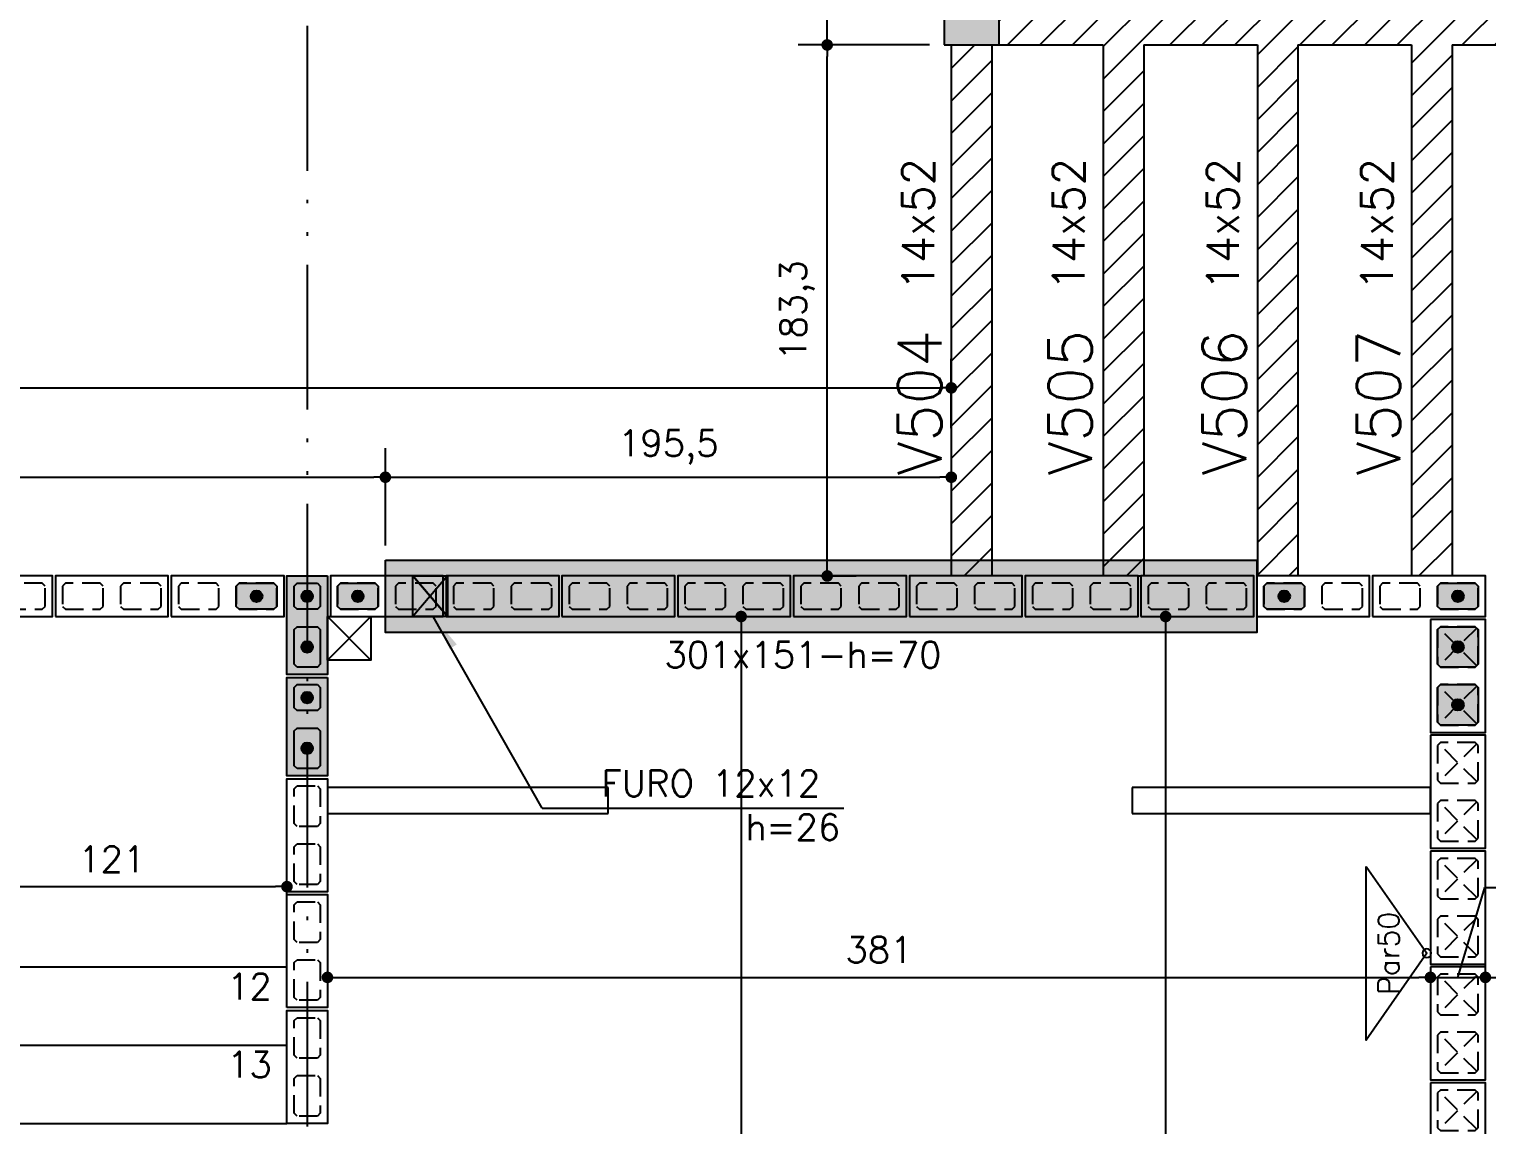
# Model space of a CAD drawing. Extents: x -14651 to 4579, y -10691 to -1290.
# Drawn here: x 2370 to 2874, y -9204 to -8826 of the extents above; entities that cross this region are included whole.
import ezdxf
from ezdxf.enums import TextEntityAlignment as Align

# ---------------------------------------------------------------- set-up
doc = ezdxf.new("R2010")
doc.units = 0
doc.header["$LTSCALE"] = 25
doc.linetypes.add('DASHED2', pattern=[0.375, 0.25, -0.125])
doc.linetypes.add('ESTILO_TQS_0004', pattern=[3.3, 2, -0.4, 0.05, -0.4, 0.05, -0.4])
for name, color, linetype in [('203', 1, 'DASHED2'), ('213', 252, 'Continuous'), ('241', 2, 'Continuous'), ('247', 50, 'Continuous'), ('248', 100, 'Continuous'), ('ABERTURAS', 53, 'Continuous'), ('ac-furo', 170, 'Continuous'), ('ALVENARIA NÃO ESTRUTURAL', 242, 'Continuous'), ('Arranque', 14, 'Continuous'), ('COTA', 1, 'Continuous'), ('EIXOS', 1, 'ESTILO_TQS_0004'), ('FERRO', 5, 'Continuous'), ('H2', 252, 'Continuous'), ('Linha_fina', 1, 'Continuous'), ('P-S', 5, 'Continuous'), ('Pena_1', 1, 'Continuous'), ('Pena_2', 2, 'Continuous'), ('T1', 2, 'Continuous'), ('TJANELA', 2, 'Continuous'), ('VIG-D', 2, 'Continuous'), ('VIG-N', 4, 'Continuous'), ('VIGA', 3, 'Continuous')]:
    doc.layers.add(name, color=color, linetype=linetype)
doc.styles.add('COTA', font='romans.shx')
doc.styles.get("Standard").update_dxf_attribs({"font": 'romans.shx'})
doc.styles.add('Texto1', font='romans.shx', dxfattribs={"height": 9})
doc.dimstyles.new('forma', dxfattribs={"dimscale": 5, "dimtxt": 1.8, "dimasz": 0.8, "dimexe": 2, "dimexo": 1, "dimgap": 1, "dimtad": 1, "dimdec": 1, "dimzin": 9, "dimtxsty": 'COTA', "dimblk1": 'DOT', "dimblk2": 'DOT', "dimsah": 1, "dimcen": 0, "dimdle": 1, "dimclrd": 256, "dimclre": 256, "dimclrt": 2, "dimadec": 0, "dimazin": 0, "dimtfac": 1, "dimtdec": 0, "dimtmove": 0, "dimatfit": 3, "dimfxl": 1, "dimtolj": 1, "dimtzin": 0, "dimarcsym": 0})

# ---------------------------------------------------------------- blocks, each defined once
blk = doc.blocks.new('P4015', base_point=(5842102.11612, -8124149.02973))
blk.add_lwpolyline([(5842082.61612, -8124156.02973), (5842121.61612, -8124156.02973), (5842121.61612, -8124142.02973), (5842082.61612, -8124142.02973), (5842082.61612, -8124156.02973)])
at = {"color": 1, "linetype": 'DASHED2'}
for points in [[(5842085.11612, -8124152.52973), (5842086.11612, -8124153.52973), (5842098.11612, -8124153.52973), (5842099.11612, -8124152.52973), (5842099.11612, -8124145.52973), (5842098.11612, -8124144.52973), (5842086.11612, -8124144.52973), (5842085.11612, -8124145.52973), (5842085.11612, -8124152.52973)], [(5842105.11612, -8124152.52973), (5842106.11612, -8124153.52973), (5842118.11612, -8124153.52973), (5842119.11612, -8124152.52973), (5842119.11612, -8124145.52973), (5842118.11612, -8124144.52973), (5842106.11612, -8124144.52973), (5842105.11612, -8124145.52973), (5842105.11612, -8124152.52973)]]:
    blk.add_lwpolyline(points, dxfattribs=at)
blk = doc.blocks.new('P3515')
at = {"layer": '248'}
h = blk.add_hatch(color=100, dxfattribs=at)
h.paths.add_polyline_path([(17, 7), (-17, 7), (-17, -7), (17, -7)])
h.paths.add_polyline_path([(-5.5, -3.5), (-6.5, -4.5), (-13.5, -4.5), (-14.5, -3.5), (-14.5, 3.5), (-13.5, 4.5), (-6.5, 4.5), (-5.5, 3.5)], flags=16)
h.paths.add_polyline_path([(0.5, 3.5), (1.5, 4.5), (13.5, 4.5), (14.5, 3.5), (14.5, -3.5), (13.5, -4.5), (1.5, -4.5), (0.5, -3.5)], flags=16)
blk.add_lwpolyline([(-17, -7), (17, -7), (17, 7), (-17, 7), (-17, -7)])
at = {"color": 1, "linetype": 'DASHED2'}
for points in [[(-14.5, -3.5), (-13.5, -4.5), (-6.5, -4.5), (-5.5, -3.5), (-5.5, 3.5), (-6.5, 4.5), (-13.5, 4.5), (-14.5, 3.5), (-14.5, -3.5)], [(0.5, -3.5), (1.5, -4.5), (13.5, -4.5), (14.5, -3.5), (14.5, 3.5), (13.5, 4.5), (1.5, 4.5), (0.5, 3.5), (0.5, -3.5)]]:
    blk.add_lwpolyline(points, dxfattribs=at)
blk = doc.blocks.new('P4020')
blk.add_lwpolyline([(-19.5, -9.5), (19.5, -9.5), (19.5, 9.5), (-19.5, 9.5), (-19.5, -9.5)])
at = {"color": 1, "linetype": 'DASHED2'}
for points in [[(-17, -6), (-16, -7), (-4, -7), (-3, -6), (-3, 6), (-4, 7), (-16, 7), (-17, 6), (-17, -6)], [(3, -6), (4, -7), (16, -7), (17, -6), (17, 6), (16, 7), (4, 7), (3, 6), (3, -6)]]:
    blk.add_lwpolyline(points, dxfattribs=at)
at = {"layer": '203', "color": 253}
for p, q in [((-16.5, 6.5), (-3.5, -6.5)), ((-3.5, 6.5), (-16.5, -6.5)), ((16.5, 6.5), (3.5, -6.5)), ((3.5, 6.5), (16.5, -6.5))]:
    blk.add_line(p, q, dxfattribs=at)
blk = doc.blocks.new('GR-1409')
at = {"layer": '213'}
h = blk.add_hatch(color=256, dxfattribs=at)
h.paths.add_polyline_path([(-6, 4.5), (-7, 3.5), (-7, -3.5), (-6, -4.5), (6, -4.5), (7, -3.5), (7, 3.5), (6, 4.5)])
h.paths.add_polyline_path([(-2, 0, 1), (2, 0, 1)], flags=16)
at = {"layer": 'Arranque'}
blk.add_hatch(color=256, dxfattribs=at).paths.add_polyline_path([(-2, 0, 1), (2, 0, 1)])
at = {"layer": '213'}
blk.add_lwpolyline([(-7, 3.5), (-6, 4.5), (6, 4.5), (7, 3.5), (7, -3.5), (6, -4.5), (-6, -4.5), (-7, -3.5), (-7, 3.5)], dxfattribs=at)
at = {"layer": 'FERRO', "linetype": 'Continuous'}
blk.add_circle((0, 0), 2, dxfattribs=at)
blk = doc.blocks.new('GR-0909')
at = {"layer": '213'}
h = blk.add_hatch(color=256, dxfattribs=at)
h.paths.add_polyline_path([(3.5, -4.5), (4.5, -3.5), (4.500001, 3.5), (3.500001, 4.5), (-3.499999, 4.5), (-4.499999, 3.5), (-4.5, -3.5), (-3.5, -4.5)])
h.paths.add_polyline_path([(-2, 0, -1), (2, 0, -1)], flags=16)
at = {"layer": 'Arranque'}
blk.add_hatch(color=256, dxfattribs=at).paths.add_polyline_path([(2, 0, 1), (-2, 0, 1)])
at = {"layer": '213'}
blk.add_lwpolyline([(3.500001, 4.5), (4.500001, 3.5), (4.5, -3.5), (3.5, -4.5), (-3.5, -4.5), (-4.5, -3.5), (-4.499999, 3.5), (-3.499999, 4.5), (3.500001, 4.5)], dxfattribs=at)
at = {"layer": 'FERRO', "linetype": 'Continuous'}
blk.add_circle((0, 0), 2, dxfattribs=at)
blk = doc.blocks.new('GR-1414')
at = {"layer": '213'}
h = blk.add_hatch(color=256, dxfattribs=at)
h.paths.add_polyline_path([(6, -7), (7, -6), (7, 6), (6, 7), (-6, 7), (-7, 6), (-7, -6), (-6, -7)])
h.paths.add_polyline_path([(2, 0, 1), (-2, 0, 1)], flags=16)
at = {"layer": 'Arranque'}
blk.add_hatch(color=256, dxfattribs=at).paths.add_polyline_path([(2, 0, 1), (-2, 0, 1)])
at = {"layer": '213'}
for p, q in [((-7, 6), (-6, 7)), ((-7, -6), (-7, 6)), ((-6, 7), (6, 7)), ((6, 7), (7, 6)), ((7, 6), (7, -6)), ((-6, -7), (-7, -6)), ((6, -7), (-6, -7)), ((7, -6), (6, -7))]:
    blk.add_line(p, q, dxfattribs=at)
at = {"layer": 'FERRO', "linetype": 'Continuous'}
blk.add_circle((0, 0), 2, dxfattribs=at)
blk = doc.blocks.new('_IDNPAR_2')
at = {"color": 3}
blk.add_lwpolyline([(1, -0.7), (0, 0), (-1, -0.7)], close=True, dxfattribs=at)
blk.add_circle((0, 0), 0.05, dxfattribs=at)
at = {"layer": '247', "color": 2, "style": 'COTA', "flags": 8}
blk.add_attdef('ID', text='', height=0.24, dxfattribs=at).set_placement((0, -0.438), align=Align.MIDDLE_CENTER)
blk = doc.blocks.new('_Dot')
at = {"color": 0, "linetype": 'ByBlock', "lineweight": -2}
blk.add_line((-0.5, 0), (-1, 0), dxfattribs=at)
at = {"color": 0, "linetype": 'ByBlock', "const_width": 0.5}
blk.add_lwpolyline([(-0.25, 0, 1), (0.25, 0, 1)], format="xyb", close=True, dxfattribs=at)
blk = doc.blocks.new('*D155')
at = {"layer": 'COTA', "lineweight": -2, "transparency": 16777216}
for p, q in [((2039.52, -9004.1), (2039.52, -8970.5)), ((2493.52, -9004.1), (2493.52, -8970.5)), ((2043.52, -8980.5), (2489.52, -8980.5))]:
    blk.add_line(p, q, dxfattribs=at)
at = {"layer": 'Defpoints', "color": 0, "transparency": 16777216}
for p in [(2493.52, -8980.5), (2039.52, -9009.1), (2493.52, -9009.1)]:
    blk.add_point(p, dxfattribs=at)
at = {"layer": 'COTA', "lineweight": -2, "transparency": 16777216, "xscale": 4, "yscale": 4, "zscale": 4, "rotation": 180}
blk.add_blockref('_Dot', (2039.52, -8980.5), dxfattribs=at)
at = {"layer": 'COTA', "lineweight": -2, "transparency": 16777216, "xscale": 4, "yscale": 4, "zscale": 4}
blk.add_blockref('_Dot', (2493.52, -8980.5), dxfattribs=at)
at = {"layer": 'COTA', "color": 2, "transparency": 16777216, "insert": (2266.52, -8971), "char_height": 9, "attachment_point": 5, "style": 'COTA'}
blk.add_mtext('\\A1;454 ', dxfattribs=at)
blk = doc.blocks.new('*D156')
at = {"layer": 'COTA', "lineweight": -2, "transparency": 16777216}
for p, q in [((2493.52, -9004.1), (2493.52, -8970.5)), ((2497.52, -8980.5), (2685.02, -8980.5)), ((2689.02, -8981.21), (2689.02, -8990.5))]:
    blk.add_line(p, q, dxfattribs=at)
at = {"layer": 'Defpoints', "color": 0, "transparency": 16777216}
for p in [(2689.02, -8976.21), (2689.02, -8980.5), (2493.52, -9009.1)]:
    blk.add_point(p, dxfattribs=at)
at = {"layer": 'COTA', "lineweight": -2, "transparency": 16777216, "xscale": 4, "yscale": 4, "zscale": 4, "rotation": 180}
blk.add_blockref('_Dot', (2493.52, -8980.5), dxfattribs=at)
at = {"layer": 'COTA', "lineweight": -2, "transparency": 16777216, "xscale": 4, "yscale": 4, "zscale": 4}
blk.add_blockref('_Dot', (2689.02, -8980.5), dxfattribs=at)
at = {"layer": 'COTA', "color": 2, "transparency": 16777216, "insert": (2591.27, -8970.14), "char_height": 9, "attachment_point": 5, "style": 'COTA'}
blk.add_mtext('\\A1;195,5 ', dxfattribs=at)
blk = doc.blocks.new('*D157')
at = {"layer": 'COTA', "lineweight": -2, "transparency": 16777216}
for p, q in [((2681.52, -8831.25), (2636.15, -8831.25)), ((2646.15, -9010.6), (2646.15, -8835.25)), ((2643.97, -9014.6), (2656.15, -9014.6))]:
    blk.add_line(p, q, dxfattribs=at)
at = {"layer": 'Defpoints', "color": 0, "transparency": 16777216}
for p in [(2646.15, -8831.25), (2686.52, -8831.25), (2638.97, -9014.6)]:
    blk.add_point(p, dxfattribs=at)
at = {"layer": 'COTA', "lineweight": -2, "transparency": 16777216, "xscale": 4, "yscale": 4, "zscale": 4}
for p, rotation in [((2646.15, -8831.25), 90), ((2646.15, -9014.6), 270)]:
    blk.add_blockref('_Dot', p, dxfattribs=dict(at, rotation=rotation))
at = {"layer": 'COTA', "color": 2, "transparency": 16777216, "insert": (2635.8, -8922.92), "char_height": 9, "attachment_point": 5, "rotation": 90, "style": 'COTA'}
blk.add_mtext('\\A1;183,3 ', dxfattribs=at)
blk = doc.blocks.new('*D158')
at = {"layer": 'COTA', "lineweight": -2, "transparency": 16777216}
for p, q in [((2624.15, -8815.15), (2624.15, -8792.3)), ((2646.15, -8821.75), (2624.15, -8815.15)), ((2681.52, -8812.25), (2636.15, -8812.25)), ((2646.15, -8827.25), (2646.15, -8816.25)), ((2681.52, -8831.25), (2636.15, -8831.25))]:
    blk.add_line(p, q, dxfattribs=at)
at = {"layer": 'Defpoints', "color": 0, "transparency": 16777216}
for p in [(2646.15, -8812.25), (2686.52, -8812.25), (2686.52, -8831.25)]:
    blk.add_point(p, dxfattribs=at)
at = {"layer": 'COTA', "lineweight": -2, "transparency": 16777216, "xscale": 4, "yscale": 4, "zscale": 4}
for p, rotation in [((2646.15, -8812.25), 90), ((2646.15, -8831.25), 270)]:
    blk.add_blockref('_Dot', p, dxfattribs=dict(at, rotation=rotation))
at = {"layer": 'COTA', "color": 2, "transparency": 16777216, "insert": (2614.65, -8803.72), "char_height": 9, "attachment_point": 5, "rotation": 90, "style": 'COTA'}
blk.add_mtext('\\A1;19 ', dxfattribs=at)
blk = doc.blocks.new('*D198')
at = {"layer": 'COTA', "lineweight": -2, "transparency": 16777216}
for p, q in [((2759.52, -9028.6), (2773.06, -9028.6)), ((2763.06, -9032.6), (2763.06, -9495.6)), ((2750.92, -9499.6), (2773.06, -9499.6))]:
    blk.add_line(p, q, dxfattribs=at)
at = {"layer": 'Defpoints', "color": 0, "transparency": 16777216}
for p in [(2754.52, -9028.6), (2745.92, -9499.6), (2763.06, -9499.6)]:
    blk.add_point(p, dxfattribs=at)
at = {"layer": 'COTA', "lineweight": -2, "transparency": 16777216, "xscale": 4, "yscale": 4, "zscale": 4}
for p, rotation in [((2763.06, -9028.6), 90), ((2763.06, -9499.6), 270)]:
    blk.add_blockref('_Dot', p, dxfattribs=dict(at, rotation=rotation))
at = {"layer": 'COTA', "color": 2, "transparency": 16777216, "insert": (2753.56, -9264.1), "char_height": 9, "attachment_point": 5, "rotation": 90, "style": 'COTA'}
blk.add_mtext('\\A1;471 ', dxfattribs=at)
blk = doc.blocks.new('*D203')
at = {"layer": 'COTA', "lineweight": -2, "transparency": 16777216}
for p, q in [((2619.02, -9028.6), (2626.42, -9028.6)), ((2616.42, -9032.6), (2616.42, -9445.6)), ((2613.52, -9449.6), (2626.42, -9449.6))]:
    blk.add_line(p, q, dxfattribs=at)
at = {"layer": 'Defpoints', "color": 0, "transparency": 16777216}
for p in [(2614.02, -9028.6), (2608.52, -9449.6), (2616.42, -9449.6)]:
    blk.add_point(p, dxfattribs=at)
at = {"layer": 'COTA', "lineweight": -2, "transparency": 16777216, "xscale": 4, "yscale": 4, "zscale": 4}
for p, rotation in [((2616.42, -9028.6), 90), ((2616.42, -9449.6), 270)]:
    blk.add_blockref('_Dot', p, dxfattribs=dict(at, rotation=rotation))
at = {"layer": 'COTA', "color": 2, "transparency": 16777216, "insert": (2606.92, -9239.1), "char_height": 9, "attachment_point": 5, "rotation": 90, "style": 'COTA'}
blk.add_mtext('\\A1;421 ', dxfattribs=at)
blk = doc.blocks.new('*D217')
at = {"layer": 'COTA', "lineweight": -2, "transparency": 16777216}
for p, q in [((2477.52, -9153.19), (2850.52, -9153.19)), ((2473.52, -9155.56), (2473.52, -9163.19)), ((2854.52, -9155.56), (2854.52, -9163.19))]:
    blk.add_line(p, q, dxfattribs=at)
at = {"layer": 'Defpoints', "color": 0, "transparency": 16777216}
for p in [(2473.52, -9150.56), (2854.52, -9150.56), (2854.52, -9153.19)]:
    blk.add_point(p, dxfattribs=at)
at = {"layer": 'COTA', "lineweight": -2, "transparency": 16777216, "xscale": 4, "yscale": 4, "zscale": 4, "rotation": 180}
blk.add_blockref('_Dot', (2473.52, -9153.19), dxfattribs=at)
at = {"layer": 'COTA', "lineweight": -2, "transparency": 16777216, "xscale": 4, "yscale": 4, "zscale": 4}
blk.add_blockref('_Dot', (2854.52, -9153.19), dxfattribs=at)
at = {"layer": 'COTA', "color": 2, "transparency": 16777216, "insert": (2664.02, -9143.69), "char_height": 9, "attachment_point": 5, "style": 'COTA'}
blk.add_mtext('\\A1;381 ', dxfattribs=at)
blk = doc.blocks.new('*D218')
at = {"layer": 'COTA', "lineweight": -2, "transparency": 16777216}
for p, q in [((2864.02, -9153.19), (2873.32, -9122.19)), ((2873.32, -9122.19), (2896.17, -9122.19)), ((2873.52, -9150.06), (2873.52, -9143.19)), ((2858.52, -9153.19), (2869.52, -9153.19)), ((2854.52, -9155.56), (2854.52, -9163.19))]:
    blk.add_line(p, q, dxfattribs=at)
at = {"layer": 'Defpoints', "color": 0, "transparency": 16777216}
for p in [(2854.52, -9150.56), (2873.52, -9153.19), (2873.52, -9155.06)]:
    blk.add_point(p, dxfattribs=at)
at = {"layer": 'COTA', "lineweight": -2, "transparency": 16777216, "xscale": 4, "yscale": 4, "zscale": 4, "rotation": 180}
blk.add_blockref('_Dot', (2854.52, -9153.19), dxfattribs=at)
at = {"layer": 'COTA', "lineweight": -2, "transparency": 16777216, "xscale": 4, "yscale": 4, "zscale": 4}
blk.add_blockref('_Dot', (2873.52, -9153.19), dxfattribs=at)
at = {"layer": 'COTA', "color": 2, "transparency": 16777216, "insert": (2884.75, -9112.69), "char_height": 9, "attachment_point": 5, "style": 'COTA'}
blk.add_mtext('\\A1;19 ', dxfattribs=at)
blk = doc.blocks.new('*D219')
at = {"layer": 'COTA', "lineweight": -2, "transparency": 16777216}
for p, q in [((2873.52, -9150.06), (2873.52, -9143.19)), ((3244.52, -9153.06), (3244.52, -9143.19)), ((2877.52, -9153.19), (3240.52, -9153.19))]:
    blk.add_line(p, q, dxfattribs=at)
at = {"layer": 'Defpoints', "color": 0, "transparency": 16777216}
for p in [(3244.52, -9153.19), (2873.52, -9155.06), (3244.52, -9158.06)]:
    blk.add_point(p, dxfattribs=at)
at = {"layer": 'COTA', "lineweight": -2, "transparency": 16777216, "xscale": 4, "yscale": 4, "zscale": 4, "rotation": 180}
blk.add_blockref('_Dot', (2873.52, -9153.19), dxfattribs=at)
at = {"layer": 'COTA', "lineweight": -2, "transparency": 16777216, "xscale": 4, "yscale": 4, "zscale": 4}
blk.add_blockref('_Dot', (3244.52, -9153.19), dxfattribs=at)
at = {"layer": 'COTA', "color": 2, "transparency": 16777216, "insert": (3059.02, -9143.69), "char_height": 9, "attachment_point": 5, "style": 'COTA'}
blk.add_mtext('\\A1;371 ', dxfattribs=at)
blk = doc.blocks.new('*D264')
at = {"layer": 'COTA', "lineweight": -2, "transparency": 16777216}
for p, q in [((873.52, -8963.53), (873.52, -8939.65)), ((2689.02, -8963.53), (2689.02, -8939.65)), ((877.52, -8949.65), (2685.02, -8949.65))]:
    blk.add_line(p, q, dxfattribs=at)
at = {"layer": 'Defpoints', "color": 0, "transparency": 16777216}
for p in [(2689.02, -8949.65), (873.52, -8968.53), (2689.02, -8968.53)]:
    blk.add_point(p, dxfattribs=at)
at = {"layer": 'COTA', "lineweight": -2, "transparency": 16777216, "xscale": 4, "yscale": 4, "zscale": 4, "rotation": 180}
blk.add_blockref('_Dot', (873.52, -8949.65), dxfattribs=at)
at = {"layer": 'COTA', "lineweight": -2, "transparency": 16777216, "xscale": 4, "yscale": 4, "zscale": 4}
blk.add_blockref('_Dot', (2689.02, -8949.65), dxfattribs=at)
at = {"layer": 'COTA', "color": 2, "transparency": 16777216, "insert": (1822.57, -8939.29), "char_height": 9, "attachment_point": 5, "style": 'COTA'}
blk.add_mtext('\\A1;1815,5 ', dxfattribs=at)
blk = doc.blocks.new('layout-inferior 1')
at = {"layer": 'ALVENARIA NÃO ESTRUTURAL'}
for p, q in [((30220.19, -9087.6), (30123.19, -9087.6)), ((30123.19, -9087.6), (30123.19, -9096.6)), ((30220.19, -9096.6), (30220.19, -9087.6)), ((30504.19, -9087.6), (30401.19, -9087.6)), ((30401.19, -9087.6), (30401.19, -9096.6)), ((30504.19, -9096.6), (30504.19, -9087.6)), ((30123.19, -9096.6), (30220.19, -9096.6)), ((30401.19, -9096.6), (30504.19, -9096.6))]:
    blk.add_line(p, q, dxfattribs=at)
blk = doc.blocks.new('furo 12 x12')
at = {"layer": 'H2'}
for points in [[(-1405.39, -3672.05), (-1399.38, -3665.04), (-1411.38, -3665.04)], [(-1411.38, -3679.04), (-1405.39, -3672.05), (-1411.38, -3665.04)], [(-1399.38, -3679.08), (-1399.38, -3665.04), (-1405.39, -3672.05)], [(-1405.39, -3672.05), (-1411.38, -3679.04), (-1411.38, -3679.08), (-1399.38, -3679.08)]]:
    blk.add_hatch(color=256, dxfattribs=at).paths.add_polyline_path(points)
at = {"layer": 'Pena_2', "ltscale": 0.5}
blk.add_lwpolyline([(-1411.38, -3665.04), (-1399.38, -3665.04), (-1399.38, -3679.08), (-1411.38, -3679.08)], close=True, dxfattribs=at)
at = {"layer": 'VIGA', "ltscale": 0.5}
for p, q in [((-1399.38, -3665.04), (-1411.38, -3679.04)), ((-1399.38, -3679.08), (-1411.38, -3665.04))]:
    blk.add_line(p, q, dxfattribs=at)
blk = doc.blocks.new('ss')
at = {"layer": 'Linha_fina'}
blk.add_solid([(0, 0), (-2.5, -0.29), (-2.5, 0.3)], dxfattribs=at)
blk = doc.blocks.new('grautes-inferior 1')
at = {"layer": 'ac-furo'}
for p, q in [((2515.02, -9014.6), (2503.02, -9028.6)), ((2503.02, -9014.6), (2515.02, -9028.6)), ((2515.02, -9014.6), (2503.02, -9028.6)), ((2503.02, -9014.6), (2515.02, -9028.6))]:
    blk.add_line(p, q, dxfattribs=at)
blk.add_lwpolyline([(2503.02, -9014.6), (2515.02, -9014.6), (2515.02, -9028.6), (2503.02, -9028.6)], close=True, dxfattribs=at)
blk.add_lwpolyline([(2503.02, -9014.6), (2515.02, -9014.6), (2515.02, -9028.6), (2503.02, -9028.6)], close=True, dxfattribs=at)
at = {"layer": 'Linha_fina'}
for q in [(2510.01, -9028.63), (2651.89, -9094.73)]:
    blk.add_line((2547.69, -9094.73), q, dxfattribs=at)
at = {"layer": 'COTA'}
blk.add_blockref('furo 12 x12', (3914.4, -5349.55), dxfattribs=at)
at = {"layer": 'COTA', "xscale": -4.999999999999998, "yscale": 4.999999999999998, "zscale": 4.999999999999998, "rotation": 303.6559025255237}
blk.add_blockref('ss', (2510.01, -9028.63), dxfattribs=at)
at = {"layer": 'T1', "style": 'Texto1'}
for s, p in [('FURO 12x12', (2568.16, -9090.69)), ('h=26', (2617.86, -9105.81))]:
    blk.add_text(s, height=9, dxfattribs=at).set_placement(p)
blk = doc.blocks.new('*D329')
at = {"layer": 'COTA', "lineweight": -2, "transparency": 16777216}
for p, q in [((2338.52, -9144.1), (2338.52, -9111.86)), ((2459.52, -9128.57), (2459.52, -9111.86)), ((2342.52, -9121.86), (2455.52, -9121.86))]:
    blk.add_line(p, q, dxfattribs=at)
at = {"layer": 'Defpoints', "color": 0, "transparency": 16777216}
for p in [(2459.52, -9121.86), (2459.52, -9133.57), (2338.52, -9149.1)]:
    blk.add_point(p, dxfattribs=at)
at = {"layer": 'COTA', "lineweight": -2, "transparency": 16777216, "xscale": 4, "yscale": 4, "zscale": 4, "rotation": 180}
blk.add_blockref('_Dot', (2338.52, -9121.86), dxfattribs=at)
at = {"layer": 'COTA', "lineweight": -2, "transparency": 16777216, "xscale": 4, "yscale": 4, "zscale": 4}
blk.add_blockref('_Dot', (2459.52, -9121.86), dxfattribs=at)
at = {"layer": 'COTA', "color": 2, "transparency": 16777216, "insert": (2399.02, -9112.36), "char_height": 9, "attachment_point": 5, "style": 'COTA'}
blk.add_mtext('\\A1;121 ', dxfattribs=at)

msp = doc.modelspace()

# ---------------------------------------------------------------- hatches: boundary and pattern name
at = {"layer": 'ABERTURAS', "transparency": 33554457}
msp.add_hatch(color=256, dxfattribs=at).paths.add_polyline_path([(2493.52, -9009.1), (2794.52, -9009.1), (2794.52, -9034.1), (2493.52, -9034.1)])
at = {"layer": 'H2'}
msp.add_hatch(color=256, dxfattribs=at).paths.add_polyline_path([(2686.52, -8831.25), (2705.52, -8831.25), (2705.52, -8812.25), (2686.52, -8812.25)])
h = msp.add_hatch(dxfattribs=at)
h.set_pattern_fill('ANSI31', color=256, scale=2.5, style=0)
h.paths.add_polyline_path([(2705.52, -8817.25), (3219.52, -8817.25), (3219.52, -8831.25), (3181.52, -8831.25), (3181.52, -9014.6), (3167.52, -9014.6), (3167.52, -8831.25), (3128.27, -8831.25), (3128.27, -9014.6), (3114.27, -9014.6), (3114.27, -8831.25), (3075.02, -8831.25), (3075.02, -9014.6), (3061.02, -9014.6), (3061.02, -8831.25), (3021.77, -8831.25), (3021.77, -9014.6), (3007.77, -9014.6), (3007.77, -8831.25), (2968.52, -8831.25), (2968.52, -9014.6), (2954.52, -9014.6), (2954.52, -8831.25), (2915.27, -8831.25), (2915.27, -9014.6), (2901.27, -9014.6), (2901.27, -8831.25), (2862.02, -8831.25), (2862.02, -9014.6), (2848.02, -9014.6), (2848.02, -8831.25), (2808.77, -8831.25), (2808.77, -9014.6), (2794.77, -9014.6), (2794.77, -8831.25), (2755.52, -8831.25), (2755.52, -9014.6), (2741.52, -9014.6), (2741.52, -8831.25), (2705.52, -8831.25)])
h = msp.add_hatch(dxfattribs=at)
h.set_pattern_fill('ANSI31', color=256, scale=2.5, style=0)
h.paths.add_polyline_path([(2703.02, -8831.25), (2689.02, -8831.25), (2689.02, -9014.6), (2703.02, -9014.6)])

# ---------------------------------------------------------------- linework, layer by layer
at = {"layer": '241'}
for points in [[(2338.52, -9149.6), (2459.52, -9149.6)], [(2338.52, -9176.6), (2459.52, -9176.6)], [(2338.52, -9203.6), (2459.52, -9203.6)]]:
    msp.add_lwpolyline(points, dxfattribs=at)
at = {"layer": 'ABERTURAS'}
msp.add_lwpolyline([(2493.52, -9009.1), (2794.52, -9009.1), (2794.52, -9034.1), (2493.52, -9034.1)], close=True, dxfattribs=at)
at = {"layer": 'COTA'}
msp.add_line((2753.52, -9014.6), (2754.52, -9014.6), dxfattribs=at)
at = {"layer": 'EIXOS'}
msp.add_line((2466.52, -8494.67), (2466.52, -10689.12), dxfattribs=at)
at = {"layer": 'P-S'}
msp.add_lwpolyline([(2686.52, -8831.25), (2705.52, -8831.25), (2705.52, -8812.25), (2686.52, -8812.25), (2686.52, -8831.25)], dxfattribs=at)
at = {"layer": 'Pena_1'}
for points in [[(2473.52, -9028.61), (2488.52, -9028.61), (2488.52, -9043.61), (2473.52, -9043.61), (2473.52, -9028.61)], [(2473.52, -9028.61), (2488.52, -9043.61)], [(2488.52, -9028.61), (2473.52, -9043.61)]]:
    msp.add_lwpolyline(points, dxfattribs=at)
at = {"layer": 'VIGA'}
for points in [[(2689.02, -8831.25), (2689.02, -9014.6)], [(2703.02, -8831.25), (2703.02, -9014.6)], [(2705.52, -8831.25), (2741.52, -8831.25)], [(2741.52, -8831.25), (2741.52, -9014.6)], [(2755.52, -8831.25), (2755.52, -9014.6)], [(2755.52, -8831.25), (2794.77, -8831.25)], [(2794.77, -8831.25), (2794.77, -9014.6)], [(2808.77, -8831.25), (2808.77, -9014.6)], [(2808.77, -8831.25), (2848.02, -8831.25)], [(2848.02, -8831.25), (2848.02, -9014.6)], [(2862.02, -8831.25), (2862.02, -9014.6)], [(2862.02, -8831.25), (2901.27, -8831.25)]]:
    msp.add_lwpolyline(points, dxfattribs=at)

# ---------------------------------------------------------------- block references
for name, p in [('GR-1409', (2449.02, -9021.6)), ('GR-0909', (2466.52, -9021.6)), ('GR-1409', (2484.02, -9021.6)), ('GR-1409', (2804.02, -9021.6)), ('GR-1409', (2864.02, -9021.6)), ('GR-1414', (2864.02, -9039.1)), ('GR-0909', (2466.52, -9056.6)), ('GR-1414', (2864.02, -9059.1))]:
    msp.add_blockref(name, p)
at = {"rotation": 90}
for p in [(2466.52, -9039.1), (2466.52, -9074.1)]:
    msp.add_blockref('GR-1409', p, dxfattribs=at)
at = {"layer": '241'}
for p in [(2359.02, -9021.6), (2399.02, -9021.6), (2439.02, -9021.6), (2494.02, -9021.6), (2534.02, -9021.6), (2574.02, -9021.6), (2614.02, -9021.6), (2654.02, -9021.6), (2694.02, -9021.6), (2734.02, -9021.6), (2774.02, -9021.6), (2814.02, -9021.6), (2854.02, -9021.6)]:
    msp.add_blockref('P4015', p, dxfattribs=at)
at = {"layer": '241', "xscale": -1}
for name, p, rotation in [('P3515', (2466.52, -9031.6), 90), ('P3515', (2466.52, -9066.6), 90), ('P4015', (2466.52, -9104.1), 270), ('P4015', (2466.52, -9144.1), 270), ('P4015', (2466.52, -9184.1), 270)]:
    msp.add_blockref(name, p, dxfattribs=dict(at, rotation=rotation))
at = {"layer": '241', "rotation": 270}
for p in [(2864.02, -9049.1), (2864.02, -9089.1), (2864.02, -9129.1), (2864.02, -9169.1), (2864.02, -9209.1)]:
    msp.add_blockref('P4020', p, dxfattribs=at)
at = {"layer": '247', "linetype": 'Continuous'}
ref = msp.add_blockref('_IDNPAR_2', (2853.28, -9144.88), dxfattribs=dict(at, xscale=-30, yscale=30, zscale=30, rotation=270))
ref.add_attrib('ID', 'Par50', dxfattribs={"color": 2, "height": 7.2, "rotation": 90, "style": 'COTA', "flags": 8}).set_placement((2840.13, -9144.88), align=Align.MIDDLE_CENTER)
at = {"layer": 'Pena_1'}
msp.add_blockref('grautes-inferior 1', (0, 0), dxfattribs=at)
at = {"layer": 'Pena_2'}
msp.add_blockref('layout-inferior 1', (-27649.68, 0), dxfattribs=at)

# ---------------------------------------------------------------- texts
at = {"layer": 'T1', "style": 'Texto1'}
for s, p in [('12', (2446.57, -9160.81, 0.04)), ('13', (2446.57, -9187.81, 0.04))]:
    msp.add_text(s, height=9, dxfattribs=at).set_placement(p, align=Align.CENTER)
at = {"layer": 'TJANELA', "style": 'Texto1'}
msp.add_text('301x151-h=70', height=9, dxfattribs=at).set_placement((2637.77, -9046.29), align=Align.CENTER)
at = {"layer": 'VIG-D', "linetype": 'Continuous'}
for p in [(2683.05, -8916.05), (2735.05, -8916.05), (2788.3, -8916.05), (2841.55, -8916.05)]:
    msp.add_text('14x52', height=11, rotation=90, dxfattribs=at).set_placement(p)
at = {"layer": 'VIG-N', "linetype": 'Continuous'}
for s, p in [('V504', (2685.58, -8979.8)), ('V505', (2737.58, -8979.8)), ('V506', (2790.83, -8979.8)), ('V507', (2844.08, -8979.8))]:
    msp.add_text(s, height=15, rotation=90, dxfattribs=at).set_placement(p)

# ---------------------------------------------------------------- dimensions: what is measured, and where the dimension line sits
at = {"layer": 'COTA'}
for base, p1, p2, override, picture, middle in [((2646.15, -8812.25), (2686.52, -8831.25), (2686.52, -8812.25), {"dimpost": ' ', "dimtmove": 1}, '*D158', (2614.65, -8810.15)), ((2646.1548, -8831.2523), (2638.9673, -9014.5974), (2686.5219, -8831.2523), {"dimpost": ' '}, '*D157', (2635.7977, -8922.9248)), ((2616.42, -9449.6), (2614.02, -9028.6), (2608.52, -9449.6), {"dimpost": ' '}, '*D203', (2606.92, -9239.1)), ((2763.06, -9499.6), (2754.52, -9028.6), (2745.92, -9499.6), {"dimpost": ' '}, '*D198', (2753.56, -9264.1))]:
    dim = msp.add_linear_dim(base=base, p1=p1, p2=p2, angle=90, dimstyle='forma', override=override, dxfattribs=at)
    dim.commit()
    dim.dimension.update_dxf_attribs({"geometry": picture, "text_midpoint": middle})
dim = msp.add_linear_dim(base=(2689.02, -8949.65), p1=(873.52, -8968.53), p2=(2689.02, -8968.53), dimstyle='forma', override={"dimpost": ' '}, dxfattribs=at)
dim.commit()
dim.dimension.update_dxf_attribs({"geometry": '*D264', "text_midpoint": (1822.57, -8949.65), "dimtype": 128})
for base, p1, p2, override, picture, middle in [((2493.52, -8980.5), (2039.52, -9009.1), (2493.52, -9009.1), {"dimpost": ' ', "dimtmove": 1}, '*D155', (2266.52, -8971)), ((2689.02, -8980.5), (2493.52, -9009.1), (2689.02, -8976.21), {"dimpost": ' ', "dimtmove": 1}, '*D156', (2591.27, -8970.14)), ((2459.52, -9121.86), (2338.52, -9149.1), (2459.52, -9133.57), {"dimpost": ' ', "dimtmove": 1}, '*D329', (2399.02, -9112.36)), ((2873.52, -9153.19), (2854.52, -9150.56), (2873.52, -9155.06), {"dimpost": ' ', "dimtmove": 1}, '*D218', (2878.32, -9112.69)), ((2854.52, -9153.19), (2473.52, -9150.56), (2854.52, -9150.56), {"dimpost": ' '}, '*D217', (2664.02, -9143.69)), ((3244.52, -9153.19), (2873.52, -9155.06), (3244.52, -9158.06), {"dimpost": ' ', "dimtmove": 1}, '*D219', (3059.02, -9143.69))]:
    dim = msp.add_linear_dim(base=base, p1=p1, p2=p2, dimstyle='forma', override=override, dxfattribs=at)
    dim.commit()
    dim.dimension.update_dxf_attribs({"geometry": picture, "text_midpoint": middle})

doc.saveas('drawing.dxf')
